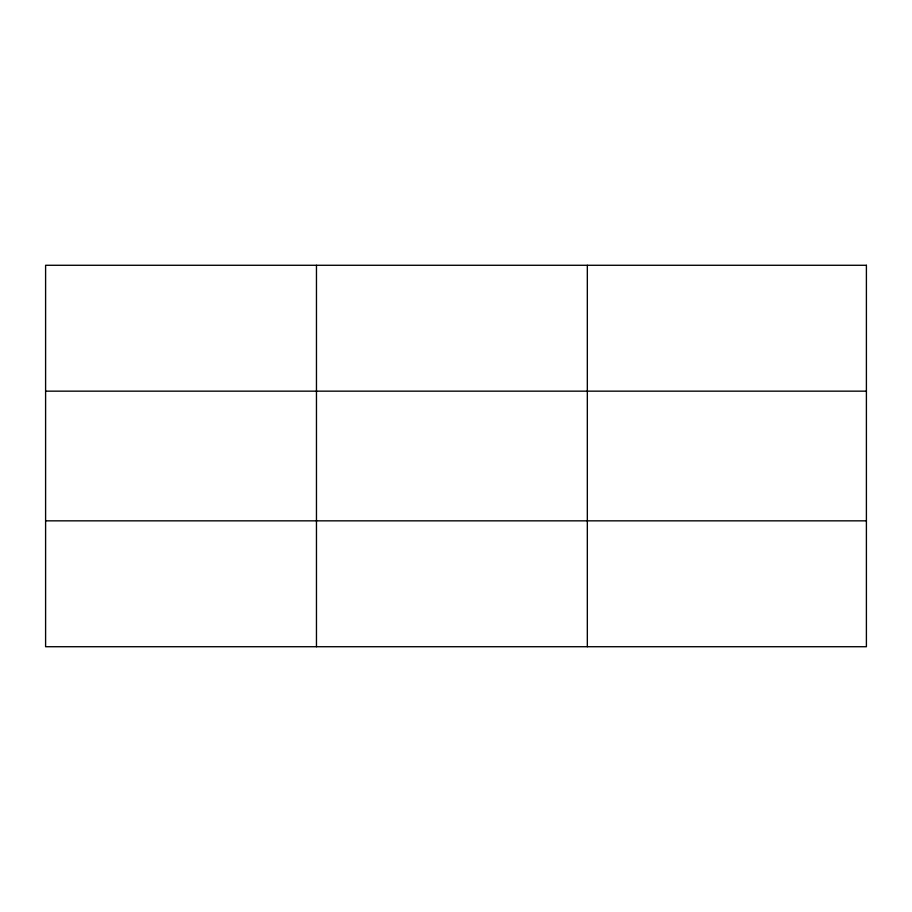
<?xml version="1.0" encoding="UTF-8"?>
<svg xmlns="http://www.w3.org/2000/svg" width="912" height="912" viewBox="0 0 912 912"><rect width="100%" height="100%" fill="white"/><g stroke="black" fill="none" stroke-linecap="round" stroke-linejoin="round"><path stroke-width="1.37" d="M316.464 646.722L316.464 265.278M587.328 646.722L587.328 265.278M45.6 391.157L866.4 391.157M45.6 520.843L866.4 520.843M866.4 265.278L866.4 646.722L45.6 646.722L45.6 265.278L866.4 265.278"/></g></svg>
